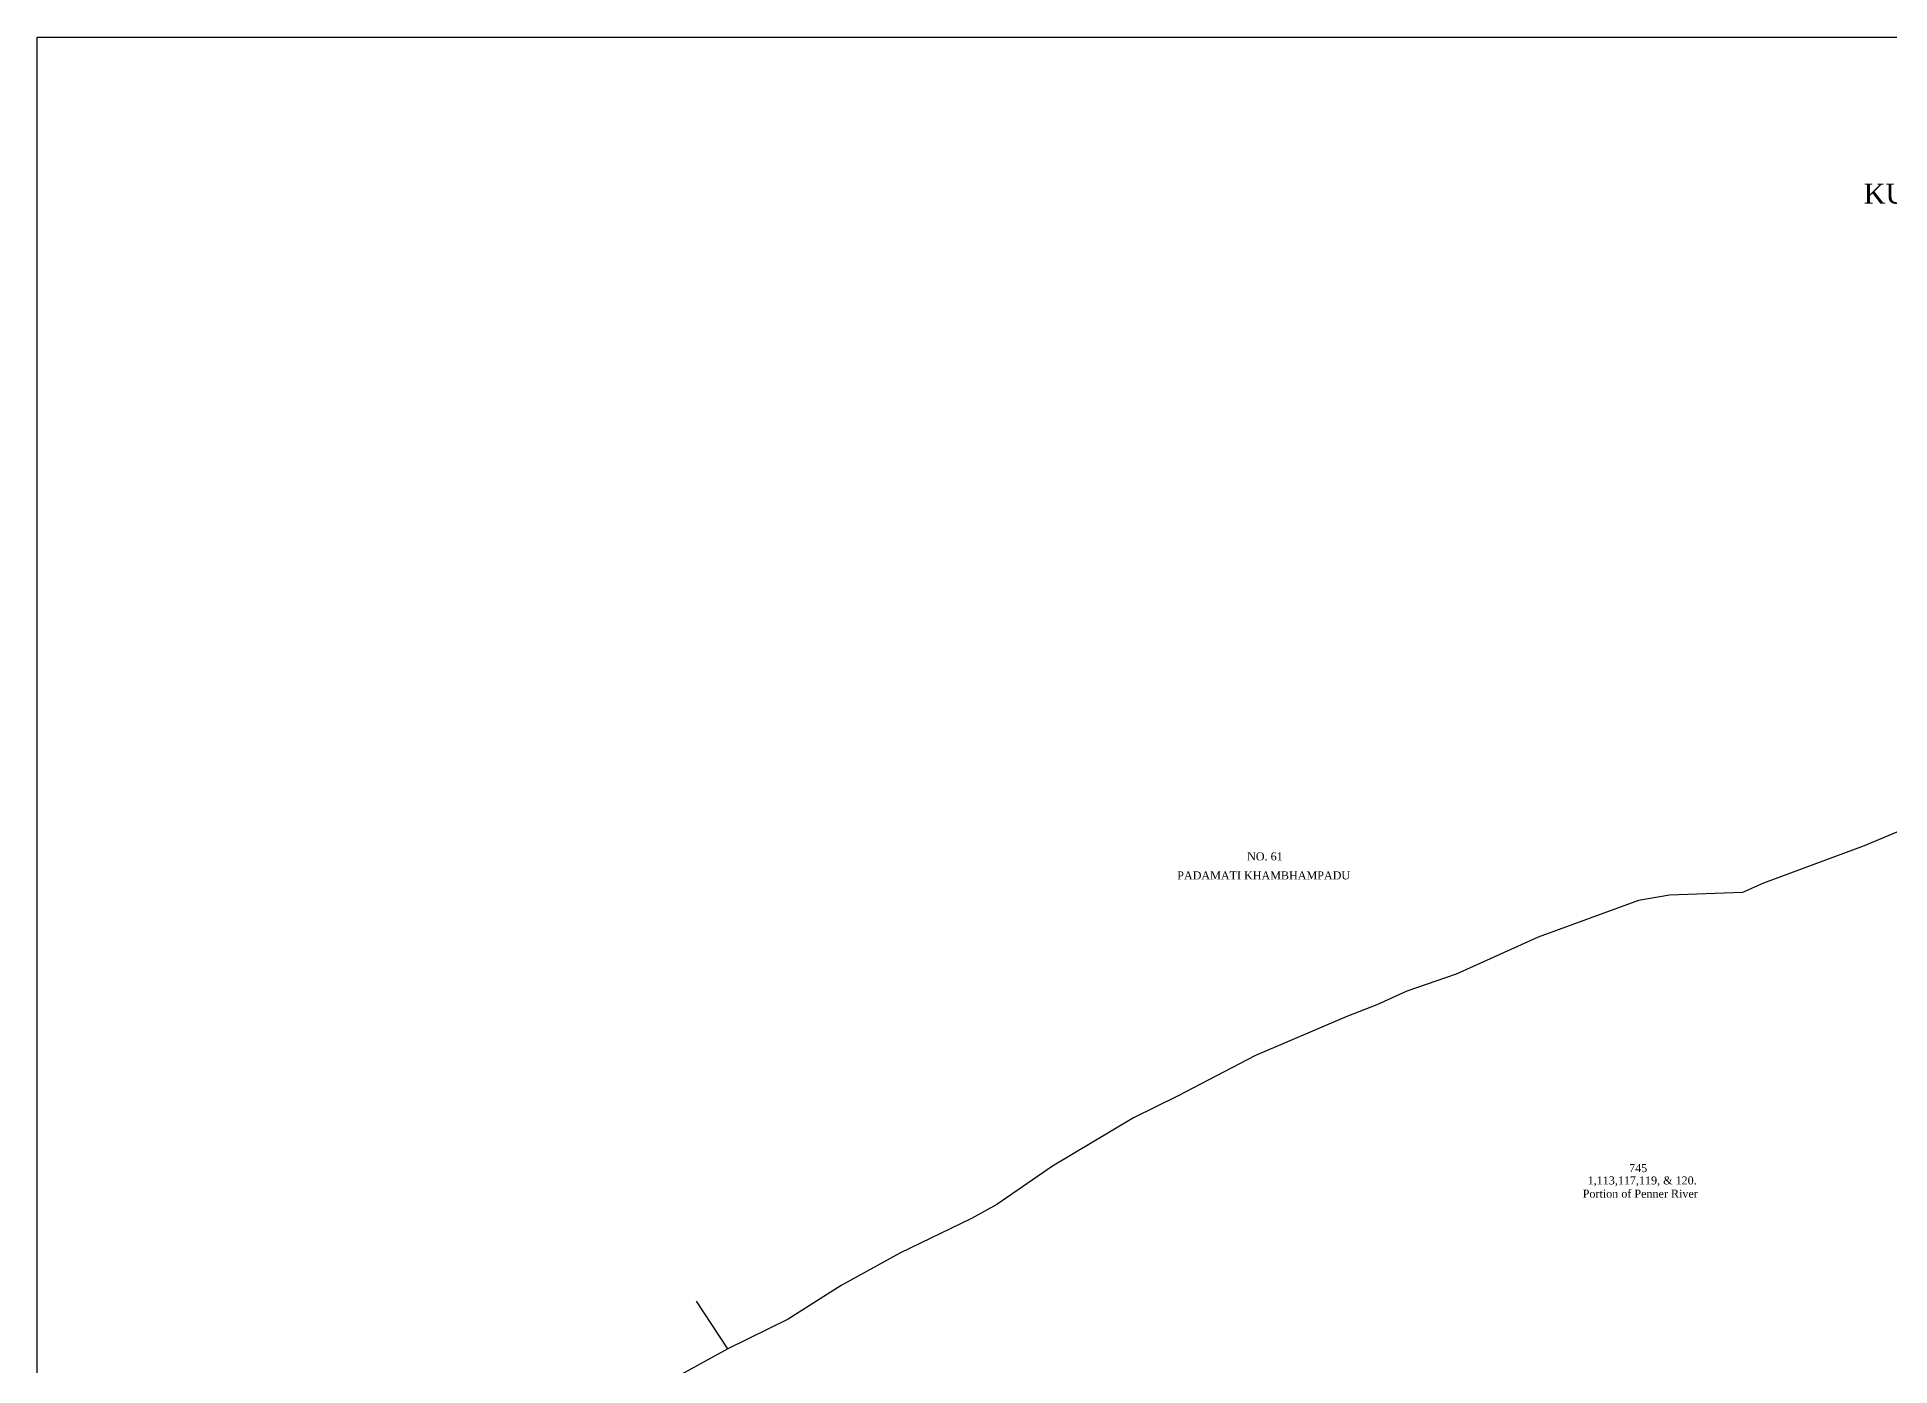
# Model space of a CAD drawing. Header units: millimetres. Extents: x 3958 to 5988, y -2486 to -161.
# Drawn here: x 3958 to 4884, y -825 to -161 of the extents above; entities that cross this region are included whole.
import ezdxf

# ---------------------------------------------------------------- set-up
doc = ezdxf.new("R2010")
doc.units = ezdxf.units.MM
doc.header["$MEASUREMENT"] = 0
doc.layers.add('SURVEY_NO', color=7, linetype='Continuous')
doc.layers.add('WATER_BODY', color=4, linetype='Continuous')
doc.styles.get("Standard").update_dxf_attribs({"font": 'TIMES.TTF'})

msp = doc.modelspace()

# ---------------------------------------------------------------- linework, layer by layer
at = {"lineweight": 30}
msp.add_lwpolyline([(3957.82, -160.93), (5987.93, -160.93), (5987.93, -2485.91), (3957.82, -2485.91)], close=True, dxfattribs=at)
at = {"layer": 'WATER_BODY'}
for points in [[(4919.53, -545.1), (4871.35, -565.24), (4821.01, -583.76), (4810.41, -588.51), (4773.89, -589.9), (4758.42, -592.45), (4708.27, -610.86), (4667.26, -629.37), (4642.69, -637.81), (4627.59, -644.67), (4612.63, -650.52), (4566.99, -670.06), (4527.99, -690.34), (4506.02, -701.13), (4465.49, -725.35), (4437.67, -744.4), (4424.98, -751.43), (4389.09, -768.78), (4359.88, -784.95), (4333.27, -801.77), (4303.25, -816.68), (4260.99, -839.69)], [(4303.25, -816.68), (4287.59, -792.71)]]:
    msp.add_lwpolyline(points, dxfattribs=at)

# ---------------------------------------------------------------- texts
at = {"layer": 'SURVEY_NO'}
for s, height, p in [('KULLURU', 10, (4871.04, -244.19)), ('NO. 61', 4, (4562.79, -572.45)), ('PADAMATI KHAMBHAMPADU', 4, (4527.85, -581.97)), ('1,113,117,119, & 120.', 4, (4733.02, -734.42)), ('745', 4, (4753.74, -728.26)), ('Portion of Penner River', 4, (4730.56, -741.04))]:
    msp.add_text(s, height=height, dxfattribs=at).set_placement(p)

doc.saveas('drawing.dxf')
